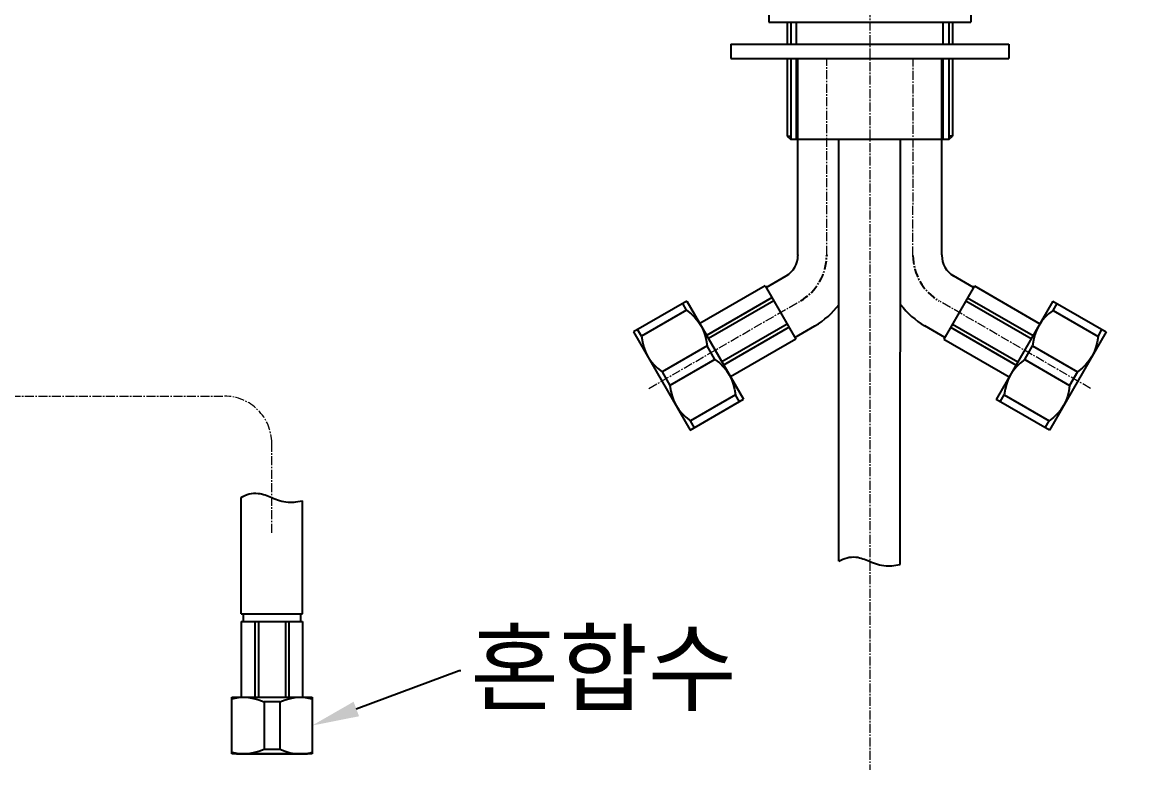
# Model space of a CAD drawing. Header units: millimetres. Extents: x 19562 to 20987, y -3943 to -2935.
# Drawn here: x 20143.7 to 20379.2, y -3640.8 to -3484.1 of the extents above; entities that cross this region are included whole.
import ezdxf
from ezdxf import colors
from ezdxf.entities.mleader import LeaderData, LeaderLine
from ezdxf.math import Vec2, Vec3

# ---------------------------------------------------------------- set-up
doc = ezdxf.new("R2010")
doc.units = ezdxf.units.MM
doc.header["$LTSCALE"] = 0.1
doc.linetypes.add('CENTER2', pattern=[28.575, 19.05, -3.175, 3.175, -3.175])
doc.layers.add('CEN', color=1, linetype='CENTER2')
doc.layers.add('Cneter', color=1, linetype='CENTER2', lineweight=13)
doc.styles.get("Standard").update_dxf_attribs({"font": 'arial.ttf'})
doc.dimstyles.new('A4', dxfattribs={"dimtxt": 4, "dimasz": 3.5, "dimexe": 0.7, "dimexo": 0.625, "dimgap": 0.5, "dimtad": 1, "dimdec": 1, "dimdsep": 46, "dimtxsty": 'Standard', "dimcen": 2.5, "dimclrd": 5, "dimclre": 5, "dimclrt": 7, "dimadec": 3, "dimazin": 2, "dimtfac": 1, "dimtdec": 1, "dimtmove": 0, "dimatfit": 3, "dimfxl": 0, "dimarcsym": 0})

# ---------------------------------------------------------------- blocks, each defined once
blk = doc.blocks.new('dfewtt')
at = {"color": 7, "linetype": 'Continuous'}
for p, q in [((14817.01, -1354.21), (14817.01, -1349.21)), ((14929.19, -1349.21), (14817.01, -1349.21)), ((14818.33, -1349.21), (14818.33, -1354.21)), ((14852.99, -1354.21), (14852.99, -1349.21)), ((14893.21, -1349.21), (14893.21, -1354.21)), ((14927.86, -1354.21), (14927.86, -1349.21)), ((14929.19, -1354.21), (14929.19, -1349.21)), ((14817.01, -1354.21), (14929.19, -1354.21)), ((14851.7, -1354.21), (14851.7, -1365.01)), ((14894.5, -1354.21), (14894.5, -1365.01)), ((14851.7, -1365.01), (14894.5, -1365.01))]:
    blk.add_line(p, q, dxfattribs=at)
blk = doc.blocks.new('*D380')
at = {"color": 3, "lineweight": -2}
for p, q in [((19834.18, -3466.82), (19802.58, -3466.82)), ((19803.28, -3481.82), (19803.28, -3646.13)), ((20168.89, -3661.13), (19802.58, -3661.13))]:
    blk.add_line(p, q, dxfattribs=at)
at = {"color": 3}
for points in [[(19800.78, -3481.82), (19805.78, -3481.82), (19803.28, -3466.82)], [(19800.78, -3646.13), (19805.78, -3646.13), (19803.28, -3661.13)]]:
    blk.add_solid(points, dxfattribs=at)
at = {"layer": 'Defpoints', "color": 0}
for p in [(19834.8, -3466.82), (19803.28, -3661.13), (20169.52, -3661.13)]:
    blk.add_point(p, dxfattribs=at)
at = {"color": 3, "insert": (19794.43, -3563.98), "char_height": 15, "attachment_point": 5, "rotation": 90}
blk.add_mtext('500{\\fGulim|b0|i0|c129|p50;mm이하}', dxfattribs=at)

msp = doc.modelspace()

# ---------------------------------------------------------------- linework, layer by layer
at = {"color": 3, "linetype": 'Continuous'}
for p, q in [((20305.6, -3484.12), (20305.6, -3488.78)), ((20340.6, -3484.12), (20340.6, -3488.78)), ((20305.6, -3491.78), (20305.6, -3508.19)), ((20340.6, -3491.78), (20340.6, -3508.19))]:
    msp.add_line(p, q, dxfattribs=at)
at = {"color": 7, "linetype": 'Continuous'}
for p, q in [((20306.35, -3484.12), (20306.35, -3488.78)), ((20339.85, -3484.12), (20339.85, -3488.78)), ((20306.35, -3491.78), (20306.35, -3508.94)), ((20339.85, -3491.78), (20339.85, -3508.94)), ((20305.6, -3508.19), (20306.35, -3508.94)), ((20339.85, -3508.94), (20306.35, -3508.94)), ((20340.6, -3508.19), (20339.85, -3508.19)), ((20339.85, -3508.94), (20340.6, -3508.19)), ((20300.95, -3539.87), (20287.1, -3547.87)), ((20300.95, -3539.87), (20307.45, -3551.13)), ((20301.15, -3540.22), (20305.37, -3537.78)), ((20345.26, -3539.88), (20338.75, -3551.14)), ((20345.06, -3540.23), (20340.84, -3537.79)), ((20345.26, -3539.88), (20359.11, -3547.89)), ((20302.4, -3542.38), (20288.54, -3550.38)), ((20343.81, -3542.39), (20357.66, -3550.39)), ((20284.35, -3543.11), (20273.09, -3549.61)), ((20284.32, -3545.06), (20283.48, -3543.61)), ((20284.35, -3543.11), (20296.35, -3563.89)), ((20302.78, -3543.04), (20288.92, -3551.04)), ((20343.43, -3543.04), (20357.28, -3551.05)), ((20361.86, -3543.13), (20349.85, -3563.9)), ((20361.86, -3543.13), (20373.12, -3549.63)), ((20361.89, -3545.07), (20362.73, -3543.63)), ((20284.32, -3545.06), (20274.79, -3550.56)), ((20361.89, -3545.07), (20371.41, -3550.58)), ((20274.79, -3550.56), (20273.95, -3549.11)), ((20305.63, -3547.97), (20291.77, -3555.97)), ((20306.01, -3548.63), (20292.15, -3556.63)), ((20307.25, -3550.78), (20311.47, -3548.35)), ((20338.95, -3550.79), (20334.74, -3548.35)), ((20340.2, -3548.63), (20354.05, -3556.64)), ((20340.58, -3547.97), (20354.43, -3555.98)), ((20371.41, -3550.58), (20372.25, -3549.13)), ((20273.09, -3549.61), (20285.09, -3570.39)), ((20307.45, -3551.13), (20293.6, -3559.13)), ((20338.75, -3551.14), (20352.6, -3559.14)), ((20373.12, -3549.63), (20361.11, -3570.41)), ((20288.65, -3552.55), (20279.12, -3558.05)), ((20290.32, -3555.45), (20288.65, -3552.55)), ((20355.89, -3555.46), (20357.56, -3552.57)), ((20357.56, -3552.57), (20367.08, -3558.07)), ((20290.32, -3555.45), (20280.79, -3560.95)), ((20355.89, -3555.46), (20365.41, -3560.97)), ((20279.12, -3558.05), (20280.79, -3560.95)), ((20367.08, -3558.07), (20365.41, -3560.97)), ((20294.65, -3562.95), (20285.12, -3568.45)), ((20295.48, -3564.39), (20294.65, -3562.95)), ((20350.72, -3564.41), (20351.55, -3562.96)), ((20351.55, -3562.96), (20361.08, -3568.46)), ((20285.09, -3570.39), (20296.35, -3563.89)), ((20361.11, -3570.41), (20349.85, -3563.9)), ((20285.95, -3569.89), (20285.12, -3568.45)), ((20360.24, -3569.91), (20361.08, -3568.46)), ((20189.98, -3609.24), (20202.98, -3609.24)), ((20190.02, -3610.91), (20190.02, -3626.91)), ((20192.91, -3610.91), (20192.91, -3626.91)), ((20193.67, -3610.91), (20193.67, -3626.91)), ((20199.36, -3610.91), (20199.36, -3626.91)), ((20200.12, -3610.91), (20200.12, -3626.91)), ((20203.02, -3610.91), (20203.02, -3626.91)), ((20188.02, -3626.91), (20205.02, -3626.91)), ((20194.85, -3627.91), (20194.85, -3637.89)), ((20198.19, -3627.91), (20194.85, -3627.91)), ((20198.19, -3627.91), (20198.19, -3637.91)), ((20190.02, -3638.91), (20203.02, -3638.91)), ((20194.85, -3638.91), (20198.19, -3638.91))]:
    msp.add_line(p, q, dxfattribs=at)
for p, q in [((20307.6, -3488.78), (20307.6, -3484.12)), ((20338.6, -3488.78), (20338.6, -3484.12)), ((20293.69, -3488.78), (20293.69, -3491.78)), ((20293.69, -3488.78), (20352.5, -3488.78)), ((20352.5, -3488.78), (20352.5, -3491.78)), ((20293.69, -3491.78), (20352.5, -3491.78)), ((20307.6, -3508.94), (20307.6, -3491.78)), ((20307.87, -3533.31), (20307.88, -3491.78)), ((20338.34, -3533.32), (20338.35, -3491.78)), ((20338.6, -3508.94), (20338.6, -3491.78)), ((20305.6, -3508.19), (20306.35, -3508.19)), ((20316.55, -3598.15), (20316.57, -3508.94)), ((20329.55, -3598.83), (20329.57, -3508.94)), ((20307.87, -3533.31), (20307.87, -3533.45)), ((20338.34, -3533.32), (20338.34, -3533.46)), ((20189.98, -3609.24), (20189.98, -3584.67)), ((20202.98, -3609.24), (20202.98, -3585.35)), ((20190.46, -3609.24), (20190.46, -3610.91)), ((20202.58, -3609.24), (20202.58, -3610.91)), ((20190.02, -3610.91), (20203.02, -3610.91)), ((20188.02, -3626.91), (20205.02, -3626.91)), ((20188.02, -3638.91), (20188.02, -3626.91)), ((20205.02, -3626.91), (20205.02, -3638.91)), ((20205.02, -3638.91), (20188.02, -3638.91)), ((20189.02, -3638.91), (20204.02, -3638.91)), ((20194.85, -3637.89), (20198.19, -3637.91))]:
    msp.add_line(p, q)
for points in [[(20284.32, -3545.06), (20285.26, -3545.81), (20286.07, -3546.59), (20286.77, -3547.42), (20287.35, -3548.3)], [(20361.89, -3545.07), (20360.94, -3545.83), (20360.13, -3546.61), (20359.44, -3547.44), (20358.86, -3548.32)], [(20287.35, -3548.3), (20287.82, -3549.25), (20288.19, -3550.26), (20288.47, -3551.36), (20288.65, -3552.55)], [(20358.86, -3548.32), (20358.38, -3549.26), (20358.01, -3550.28), (20357.74, -3551.37), (20357.56, -3552.57)], [(20274.79, -3550.56), (20274.97, -3551.75), (20275.24, -3552.85), (20275.61, -3553.86), (20276.09, -3554.8)], [(20371.41, -3550.58), (20371.23, -3551.77), (20370.96, -3552.87), (20370.59, -3553.88), (20370.11, -3554.82)], [(20276.09, -3554.8), (20276.67, -3555.69), (20277.36, -3556.52), (20278.17, -3557.3), (20279.12, -3558.05)], [(20290.32, -3555.45), (20291.26, -3556.2), (20292.07, -3556.99), (20292.77, -3557.82), (20293.35, -3558.7)], [(20355.89, -3555.46), (20354.94, -3556.22), (20354.13, -3557), (20353.44, -3557.83), (20352.85, -3558.71)], [(20370.11, -3554.82), (20369.53, -3555.71), (20368.84, -3556.53), (20368.03, -3557.32), (20367.08, -3558.07)], [(20293.35, -3558.7), (20293.82, -3559.64), (20294.19, -3560.66), (20294.47, -3561.75), (20294.65, -3562.95)], [(20352.85, -3558.71), (20352.38, -3559.65), (20352.01, -3560.67), (20351.73, -3561.76), (20351.55, -3562.96)], [(20280.79, -3560.95), (20280.97, -3562.15), (20281.24, -3563.24), (20281.62, -3564.25), (20282.09, -3565.2)], [(20365.41, -3560.97), (20365.23, -3562.16), (20364.96, -3563.26), (20364.58, -3564.27), (20364.11, -3565.21)], [(20282.09, -3565.2), (20282.67, -3566.08), (20283.36, -3566.91), (20284.17, -3567.69), (20285.12, -3568.45)], [(20364.11, -3565.21), (20363.53, -3566.1), (20362.84, -3566.92), (20362.02, -3567.71), (20361.08, -3568.46)], [(20188.02, -3627.27), (20188.4, -3627.16), (20189.46, -3626.97), (20190.52, -3626.91)], [(20190.52, -3626.91), (20191.57, -3626.97), (20192.63, -3627.16), (20193.72, -3627.47), (20194.85, -3627.91)], [(20198.19, -3627.91), (20199.31, -3627.47), (20200.4, -3627.16), (20201.46, -3626.97), (20202.52, -3626.91)], [(20202.52, -3626.91), (20203.57, -3626.97), (20204.63, -3627.16), (20205.02, -3627.27)], [(20188.02, -3638.53), (20188.4, -3638.64), (20189.46, -3638.83), (20190.52, -3638.89)], [(20190.52, -3638.89), (20191.57, -3638.83), (20192.63, -3638.64), (20193.72, -3638.33), (20194.85, -3637.89)], [(20198.19, -3637.91), (20199.31, -3638.36), (20200.4, -3638.67), (20201.46, -3638.85), (20202.52, -3638.91)], [(20202.52, -3638.91), (20203.57, -3638.85), (20204.63, -3638.67), (20205.02, -3638.56)]]:
    msp.add_lwpolyline(points, dxfattribs=at)
for centre, radius, start, end in [((20302.87, -3533.45), 5, 300, 0), ((20343.34, -3533.46), 5, 179.9757, 239.9757), ((20302.87, -3533.45), 17.2, 300, 322.9634), ((20343.34, -3533.46), 17.2, 217.0123, 239.9757)]:
    msp.add_arc(centre, radius, start, end)
for points in [[(20189.98, -3584.67), (20191.01, -3583.98), (20193.43, -3583.39), (20196.69, -3584.77), (20199.29, -3585.79), (20201.54, -3585.64), (20202.99, -3585.34)], [(20316.55, -3598.15), (20317.58, -3597.46), (20320, -3596.87), (20323.26, -3598.25), (20325.86, -3599.27), (20328.11, -3599.13), (20329.56, -3598.83)]]:
    msp.add_open_spline(points, degree=3, knots=[0, 0, 0, 0, 3.706091, 6.741227, 10.351505, 12.449035, 12.449035, 12.449035, 12.449035])
at = {"layer": 'CEN', "linetype": 'CENTER2'}
for p, q in [((20313.97, -3533.31), (20313.97, -3533.46)), ((20332.23, -3533.31), (20332.23, -3533.31))]:
    msp.add_line(p, q, dxfattribs=at)
for centre, start, end in [((20302.87, -3533.45), 300, 359.9779), ((20343.34, -3533.46), 179.9978, 239.9757)]:
    msp.add_arc(centre, 11.1, start, end, dxfattribs=at)
at = {"layer": 'Cneter'}
for p, q in [((20323.1, -3466.82), (20323.1, -3797.93)), ((20313.97, -3533.31), (20313.98, -3491.78)), ((20332.24, -3533.46), (20332.25, -3491.78)), ((20276.35, -3561.58), (20308.42, -3543.07)), ((20369.85, -3561.6), (20337.79, -3543.07)), ((20132.8, -3563.22), (20186.48, -3563.22)), ((20196.48, -3592.11), (20196.48, -3573.22))]:
    msp.add_line(p, q, dxfattribs=at)
msp.add_arc((20186.48, -3573.22), 10, 0, 90, dxfattribs=at)

# ---------------------------------------------------------------- block references
at = {"color": 2}
msp.add_blockref('dfewtt', (5450, -2119.11), dxfattribs=at)

# ---------------------------------------------------------------- dimensions: what is measured, and where the dimension line sits
at = {"color": 0}
dim = msp.add_linear_dim(base=(19803.28, -3661.13), p1=(19834.8, -3466.82), p2=(20169.52, -3661.13), angle=90, text='500{\\fGulim|b0|i0|c129|p50;mm이하}', dimstyle='A4', override={"dimtxt": 15, "dimasz": 15, "dimclrd": 3, "dimclre": 3, "dimclrt": 3, "dimfxl": 0.5}, dxfattribs=at)
dim.commit()
dim.dimension.update_dxf_attribs({"geometry": '*D380', "text_midpoint": (19794.43, -3563.98)})

# ---------------------------------------------------------------- leaders
at = {"color": 6}
ml = msp.add_multileader_mtext('Standard', dxfattribs=at)
ml.set_content('혼합수', color=6)
ml.set_leader_properties()
ml.build(insert=Vec2(0, 0))
ml.multileader.update_dxf_attribs({"has_text_frame": 1, "text_right_attachment_type": 6, "dogleg_length": 0.36, "arrow_head_size": 10})
ctx = ml.context
ctx.base_point, ctx.char_height, ctx.arrow_head_size, ctx.plane_origin = Vec3(20236.49, -3621.26), 15, 10, Vec3(20205.02, -3632.91)
ctx.right_attachment = 6
notes = []
notes.append((ctx, [(0, (1, 1, 0), (20236.13, -3621.26), (1, 0), 0.36, [(0, [(20205.02, -3632.91)], 0, [])])]))
ctx.mtext.insert, ctx.mtext.flow_direction = Vec3(20238.49, -3613.25), 5
for ctx, leaders in notes:
    for number, flags, end, landing, length, lines in leaders:
        leader = LeaderData()
        leader.index, (leader.has_last_leader_line, leader.has_dogleg_vector, leader.attachment_direction) = number, flags
        leader.last_leader_point, leader.dogleg_vector, leader.dogleg_length = Vec3(end), Vec3(landing), length
        for number, points, colour, breaks in lines:
            line = LeaderLine()
            line.index, line.vertices, line.color, line.breaks = number, Vec3.list(points), colors.encode_raw_color(colour), breaks
            leader.lines.append(line)
        ctx.leaders.append(leader)

doc.saveas('drawing.dxf')
